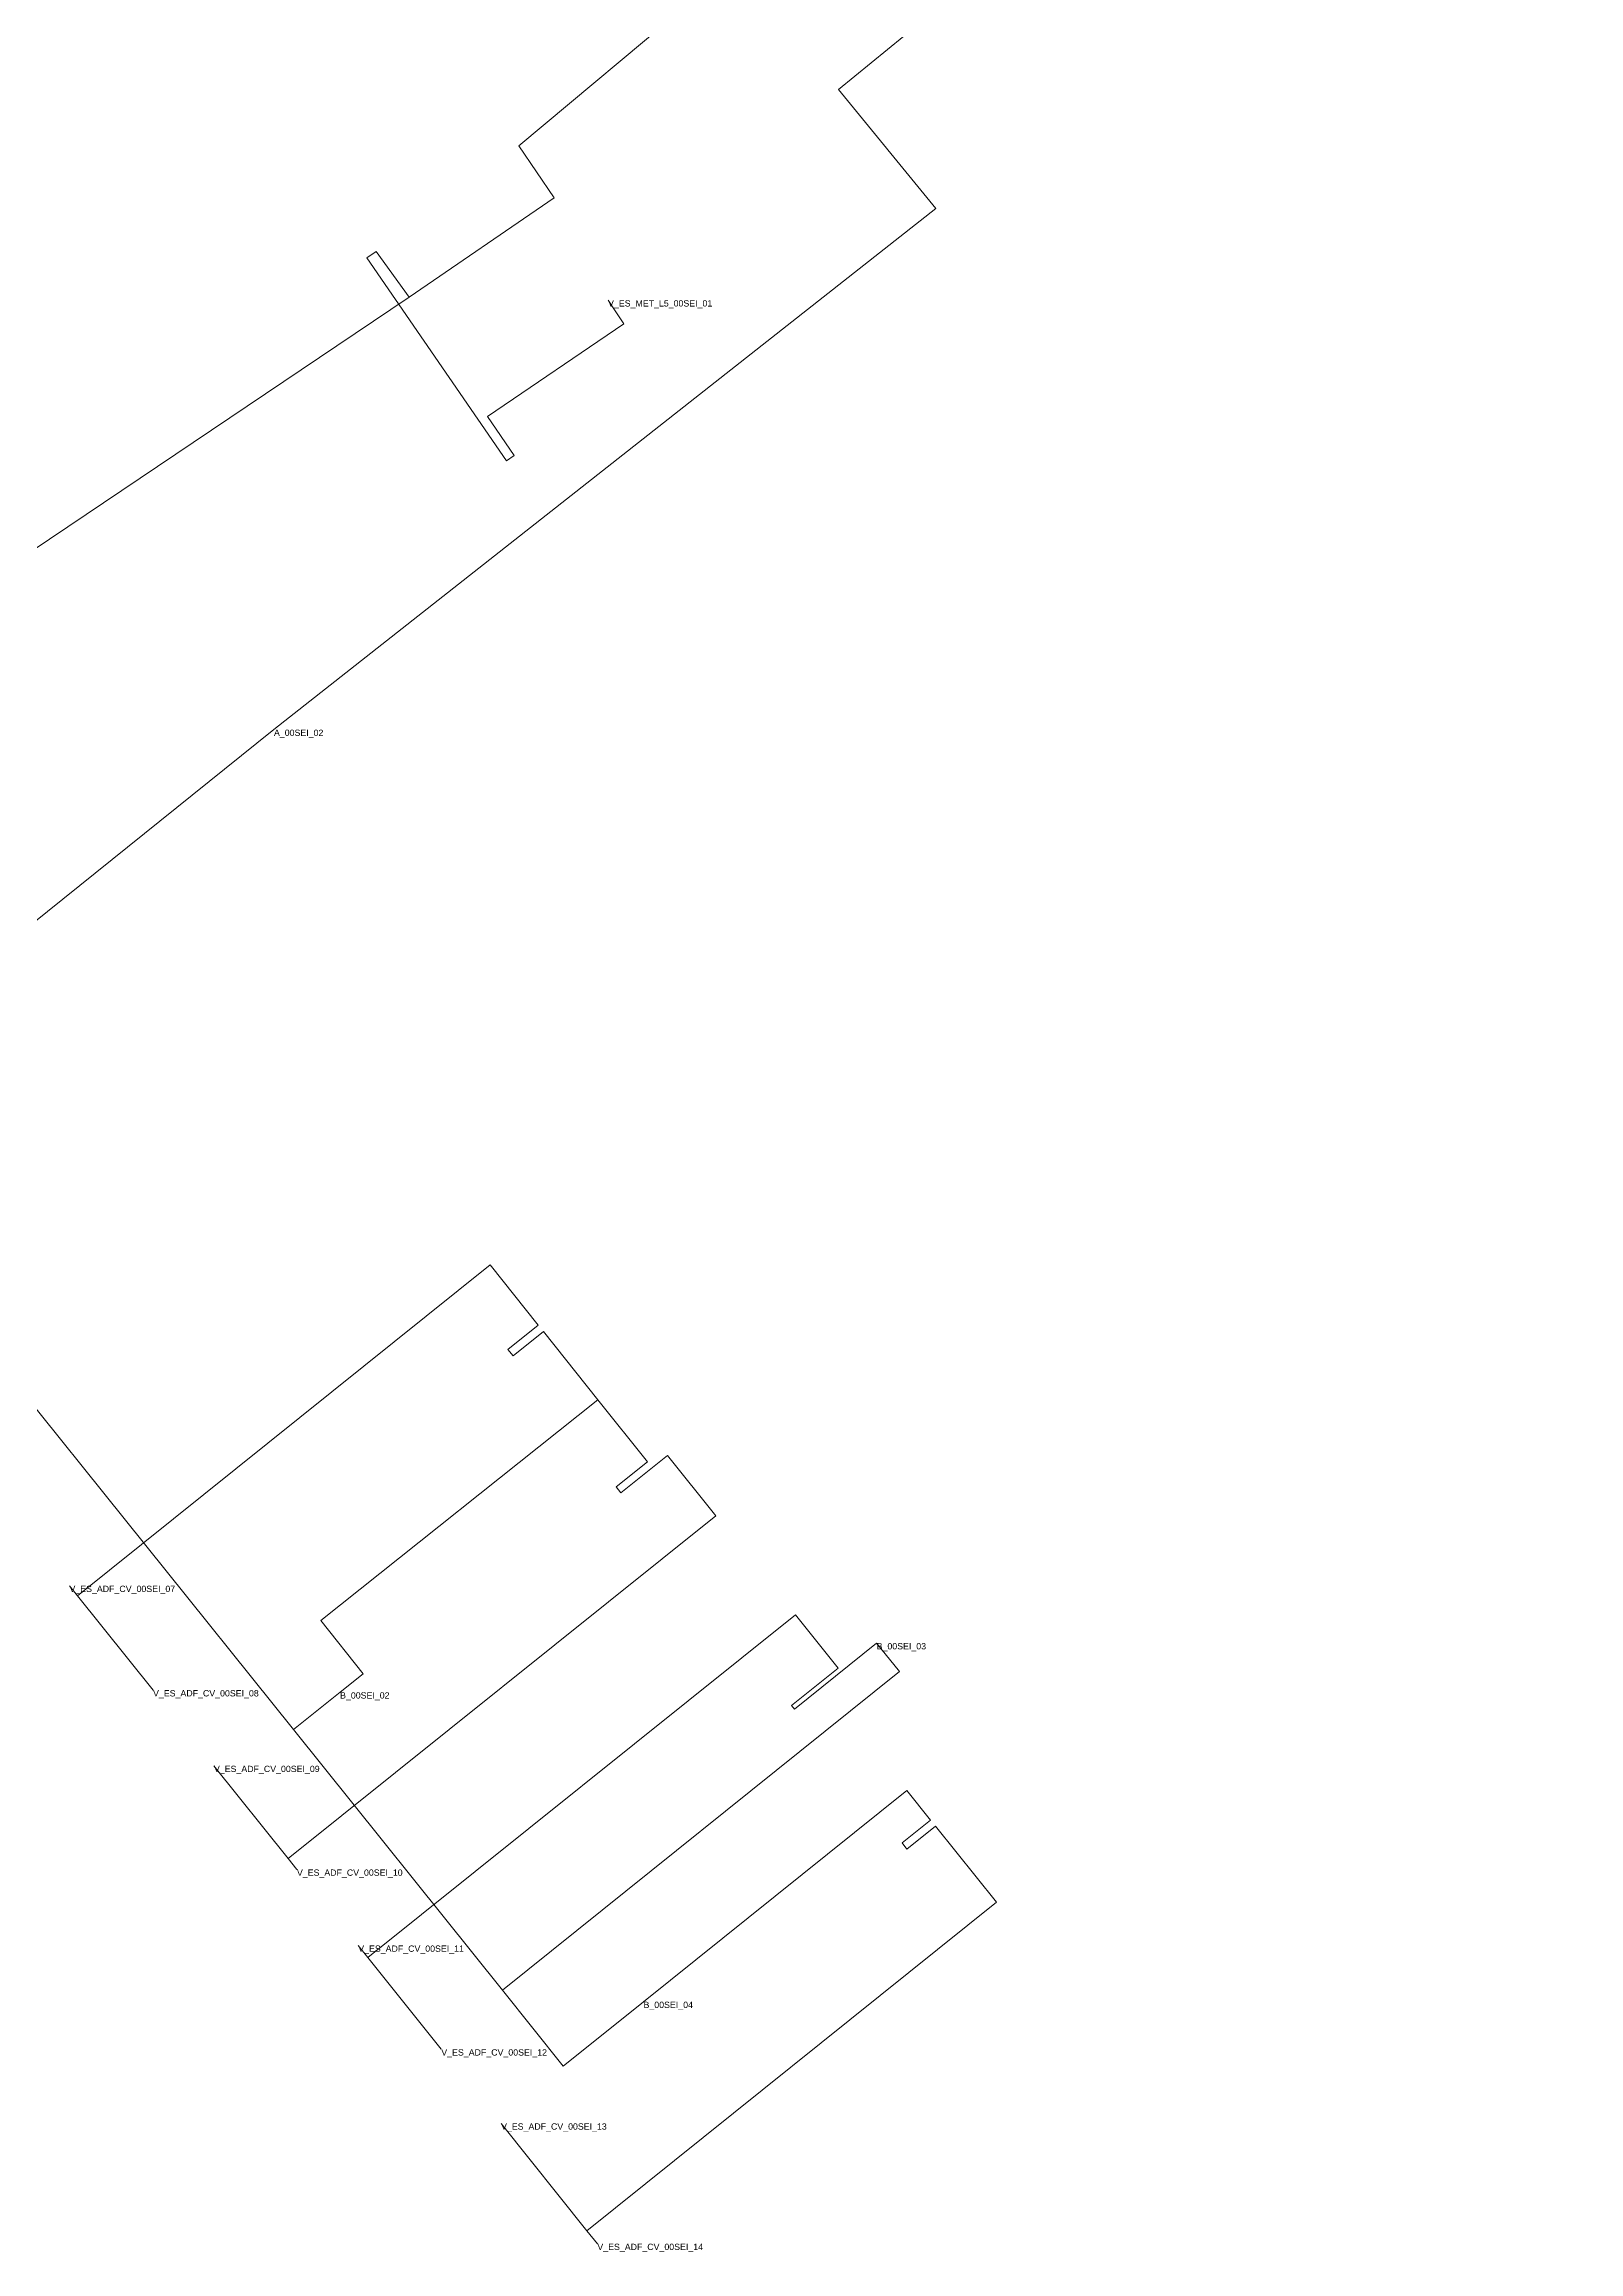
# Model space of a CAD drawing. Header units: metres. Extents: x 428033 to 428238, y 4581158 to 4581508.
# Drawn here: x 428112.4 to 428234.2, y 4581157.7 to 4581332.9 of the extents above; entities that cross this region are included whole.
import ezdxf
from ezdxf.enums import TextEntityAlignment as Align

# ---------------------------------------------------------------- set-up
doc = ezdxf.new("R2010")
doc.units = ezdxf.units.M
doc.header["$MEASUREMENT"] = 0
for name, color, linetype, lineweight in [('01_A_AccesTren_t', 7, 'Continuous', 0), ('01_C_AccesExt_t', 7, 'Continuous', 0), ('01_C_CarrerHoritzontal_l', 7, 'Continuous', 0), ('01_I_AccesAtendo_l', 7, 'Continuous', 0), ('01_I_AccesTrenAdaptat_l', 7, 'Continuous', 0), ('01_I_Ascensor_l', 7, 'Continuous', 0), ('01_I_BarreraTarifaria_t', 7, 'Continuous', 0), ('01_I_Horitzontal_l', 7, 'Continuous', 0), ('01_I_Rampa_l', 7, 'Continuous', 0)]:
    doc.layers.add(name, color=color, linetype=linetype, lineweight=lineweight)
doc.styles.add('Style-Arial', font='arial.ttf')

msp = doc.modelspace()

# ---------------------------------------------------------------- linework, layer by layer
at = {"layer": '01_C_CarrerHoritzontal_l', "flags": 128}
msp.add_lwpolyline([(428234.158049, 4581388.398227), (428214.844941, 4581370.810261), (428161.139841, 4581361.419157), (428183.188139, 4581335.625453), (428175.425746, 4581329.26576), (428183.146217, 4581319.842455), (428130.636816, 4581278.481597)], dxfattribs=at)
at = {"layer": '01_I_AccesAtendo_l'}
for q in [(428137.321022, 4581182.006906, -10), (428143.911676, 4581173.773909, -10)]:
    msp.add_line((428138.074855, 4581181.06206, -10), q, dxfattribs=at)
at = {"layer": '01_I_AccesAtendo_l', "elevation": -10, "flags": 128}
msp.add_lwpolyline([(428171.699751, 4581201.04801), (428175.38904, 4581204.008801), (428172.00813, 4581208.242082), (428138.074855, 4581181.06206)], dxfattribs=at)
at = {"layer": '01_I_AccesTrenAdaptat_l'}
for p, q in [((428114.412518, 4581210.552561, -10), (428115.054068, 4581209.750879, -10)), ((428115.054068, 4581209.750879, -10), (428121.042223, 4581202.268068, -10)), ((428131.76391, 4581188.907748, -10), (428125.874514, 4581196.26808, -10)), ((428132.459375, 4581188.038583, -10), (428131.76391, 4581188.907748, -10)), ((428155.464078, 4581159.379057, -10), (428148.65316, 4581167.89417, -10)), ((428156.292196, 4581158.343733, -10), (428155.464078, 4581159.379057, -10))]:
    msp.add_line(p, q, dxfattribs=at)
at = {"layer": '01_I_AccesTrenAdaptat_l', "elevation": -10, "flags": 128}
for points in [[(428149.192943, 4581229.299013), (428151.609408, 4581231.238317), (428147.777701, 4581236.012809), (428115.054068, 4581209.750879)], [(428158.155421, 4581217.9249), (428161.844709, 4581220.885691), (428165.697185, 4581216.087769), (428131.76391, 4581188.907748)], [(428180.857838, 4581189.659916), (428183.115413, 4581191.471704), (428187.948711, 4581185.44918), (428155.464078, 4581159.379057)]]:
    msp.add_lwpolyline(points, dxfattribs=at)
at = {"layer": '01_I_Ascensor_l'}
for p, q in [((428137.996978, 4581315.903188, -30), (428138.744149, 4581316.417605, -20)), ((428149.082824, 4581299.801425, -30), (428149.693265, 4581300.219743, -20)), ((428149.604577, 4581228.786097), (428149.192943, 4581229.299013, -10)), ((428157.778058, 4581218.395112), (428158.155421, 4581217.9249, -10)), ((428171.699751, 4581201.04801, -10), (428171.94513, 4581200.751565)), ((428180.462839, 4581190.152224), (428180.857838, 4581189.659916, -10))]:
    msp.add_line(p, q, dxfattribs=at)
at = {"layer": '01_I_Horitzontal_l'}
for p, q in [((428137.996978, 4581315.903188, -30), (428149.082824, 4581299.801425, -30)), ((428141.363077, 4581312.79694, -20), (428138.744149, 4581316.417605, -20)), ((428130.636816, 4581278.481597), (428092.848242, 4581248.160817)), ((428092.848242, 4581248.160817), (428132.186539, 4581199.133775)), ((428178.449683, 4581206.000954), (428171.94513, 4581200.751565)), ((428132.186539, 4581199.133775), (428135.883795, 4581202.100377)), ((428132.186539, 4581199.133775), (428148.76501, 4581178.472144))]:
    msp.add_line(p, q, dxfattribs=at)
at = {"layer": '01_I_Horitzontal_l', "elevation": -20, "flags": 128}
for points in [[(428150.070992, 4581324.800155), (428152.867186, 4581320.687226), (428141.363077, 4581312.79694)], [(428141.363077, 4581312.79694), (428087.179736, 4581276.35687), (428087.810972, 4581275.43968)], [(428157.700206, 4581311.705331), (428158.385574, 4581310.687196), (428147.5756, 4581303.332151), (428149.693265, 4581300.219743)]]:
    msp.add_lwpolyline(points, dxfattribs=at)
at = {"layer": '01_I_Horitzontal_l', "flags": 128}
for points in [[(428156.338712, 4581225.308641), (428152.02749, 4581230.717367), (428149.604577, 4581228.786097)], [(428135.89559, 4581202.109842), (428137.718645, 4581203.562974), (428134.353625, 4581207.784625), (428156.338712, 4581225.308641)], [(428156.338712, 4581225.308641), (428160.267643, 4581220.379526), (428157.778058, 4581218.395112)], [(428148.76501, 4581178.472144), (428180.267478, 4581203.735668), (428178.449683, 4581206.000954)], [(428159.954578, 4581177.548037), (428180.841131, 4581194.306145), (428182.720573, 4581191.963693), (428180.462839, 4581190.152224)], [(428148.76501, 4581178.472144), (428153.576777, 4581172.44313), (428159.954578, 4581177.548037)]]:
    msp.add_lwpolyline(points, dxfattribs=at)
at = {"layer": '01_I_Rampa_l'}
for p, q in [((428219.288474, 4581382.889883, -30), (428150.070992, 4581324.800155, -20)), ((428157.700206, 4581311.705331, -20), (428157.14079, 4581312.552899, -20))]:
    msp.add_line(p, q, dxfattribs=at)

# ---------------------------------------------------------------- texts
at = {"layer": '01_A_AccesTren_t', "style": 'Style-Arial'}
for s, p in [('V_ES_MET_L5_00SEI_01', (428157.14079, 4581312.552899, -20)), ('V_ES_ADF_CV_00SEI_07', (428114.412518, 4581210.552561, -10)), ('V_ES_ADF_CV_00SEI_08', (428121.042223, 4581202.268068, -10)), ('V_ES_ADF_CV_00SEI_09', (428125.874514, 4581196.26808, -10)), ('V_ES_ADF_CV_00SEI_10', (428132.459375, 4581188.038583, -10)), ('V_ES_ADF_CV_00SEI_11', (428137.321022, 4581182.006906, -10)), ('V_ES_ADF_CV_00SEI_12', (428143.911676, 4581173.773909, -10)), ('V_ES_ADF_CV_00SEI_13', (428148.65316, 4581167.89417, -10)), ('V_ES_ADF_CV_00SEI_14', (428156.292196, 4581158.343733, -10))]:
    msp.add_text(s, height=0.5, dxfattribs=at).set_placement(p, align=Align.TOP_LEFT)
at = {"layer": '01_C_AccesExt_t', "insert": (428130.636816, 4581278.481597), "char_height": 0.5, "attachment_point": 1, "line_spacing_factor": 1.2, "style": 'Style-Arial'}
msp.add_mtext('A_00SEI_02', dxfattribs=at)
at = {"layer": '01_I_BarreraTarifaria_t', "style": 'Style-Arial'}
for s, p in [('B_00SEI_03', (428178.449683, 4581206.000954)), ('B_00SEI_02', (428135.883795, 4581202.100377)), ('B_00SEI_04', (428159.954578, 4581177.548037))]:
    msp.add_text(s, height=0.5, dxfattribs=at).set_placement(p, align=Align.TOP_LEFT)

doc.saveas('drawing.dxf')
